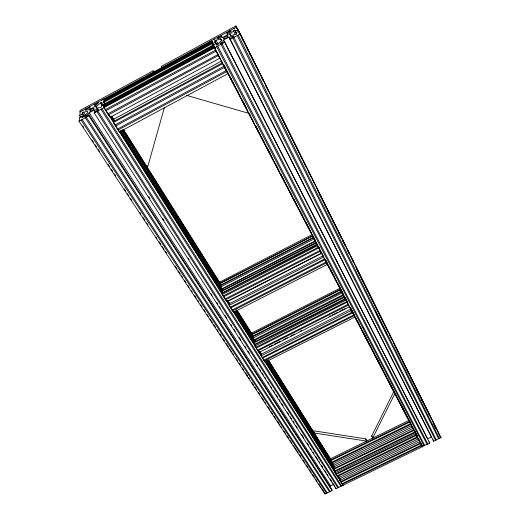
<?xml version="1.0" encoding="UTF-8"?>
<svg xmlns="http://www.w3.org/2000/svg" width="520" height="520" viewBox="0 0 520 520"><rect width="100%" height="100%" fill="white"/><g stroke="black" fill="none" stroke-linecap="round" stroke-linejoin="round"><path stroke-width="0.78" d="M257.667 350.304L258.947 352.482L349.421 306.852L346.665 301.548L255.749 347.353M104.156 104.059C103.409 105.567 104.072 106.067 104.02 104.13M104.228 98.761C103.487 100.028 104.15 100.49 104.098 98.833M215.547 50.148L214.123 47.32L103.981 106.906L103.968 107.673L105.287 109.752L215.547 50.148L219.745 58.208L110.097 117.351L105.287 109.752M104.273 107.088L104 105.404L213.59 46.098L213.135 45.065L101.498 105.495L101.465 106.958L100.256 107.614L96.135 108.362L96.213 106.522L101.576 102.167L101.543 103.597L102.414 104.969M105.047 103.545L104.182 102.174L104.195 101.276L104.046 102.245L104.871 103.545M104.384 101.627L104.085 99.898L211.633 41.633L211.25 40.762M422.376 446.758L421.486 444.945L422.376 446.758L335.959 488.67L94.211 112.944L94.257 111.963L98.352 109.746L98.365 109.317L94.218 110.058L89.18 112.788L84.838 117.059L88.92 114.849L331.591 489.001L332.098 490.549L330.239 491.446L86.275 117.195L82.108 119.496L327.217 492.915L330.239 491.446M95.459 106.262L94.588 104.897L94.627 103.961M332.098 490.549L88.862 115.843L88.92 114.849M90.695 109.766L89.375 107.718L89.434 106.776L90.747 108.823M327.217 492.915L324.974 494L79.008 121.173C79.586 119.502 79.781 118.755 79.352 117.481L81.991 116.058L81.861 117.572L83.064 116.916L87.341 113.12L87.471 111.26L82.284 112.619L82.154 114.101L83.928 116.818M340.704 481.559L420.42 443.001L421.551 445.068L342.037 483.737L340.834 481.702M80.867 117.552L79.534 115.518C80.314 113.263 80.061 113.035 80.002 110.481L153.147 70.831L153.946 72.222M117.793 129.311L119.373 132.002L227.844 73.73L223.977 66.306L114.985 124.976M232.115 310.05L326.06 262.054L327.294 264.427L233.5 312.286L232.174 310.043M337.103 475.839L417.235 436.891L418.269 438.88L338.26 477.769L337.233 476.008M107.919 113.815L217.886 54.607L218.355 55.543L108.505 114.842M225.108 298.948L319.995 250.413L320.392 251.199L225.569 299.761L226.727 301.587L321.406 253.136L320.82 251.908M223.21 295.99L318.331 247.234L321.406 253.136M340.847 486.304L100.984 109.284L214.396 47.938M102.174 99.873L101.251 100.464M98.105 102.076L97.136 102.603M86.931 108.134L85.963 108.66M326.495 493.266L81.107 120.035L82.108 119.496M82.875 110.331L81.907 110.858M164.405 107.491L147.485 167.589L147.31 165.925M94.211 112.944L97.78 110.968L338.546 487.416M432.965 439.822L433.706 441.272L435.604 440.349L232.869 37.947L240.409 33.865C239.226 33.105 239.018 32.578 238.836 31.155L236.106 32.63L236.737 33.761L235.495 34.431L230.555 35.594L229.808 34.184L234.663 30.076L236.828 34.086M234.383 28.275L233.363 28.782M395.057 393.276L372.665 438.146L371.735 435.929L394.017 391.151M416.156 434.558L417.293 437.008M329.921 487.156L330.675 485.856L333.593 484.438M422.156 445.354L422.481 446.713L424.255 445.484L429.754 443.183L429.019 441.734M435.5 427.954L433.784 423.911M415.226 432.484L414.954 431.788L415.207 432.211M415.103 432.614L414.154 430.528M433.706 441.272L229.814 38.623L234.033 36.341L233.85 36.01L228.891 37.173L223.691 39.988L219.947 43.531L220.109 43.875L224.315 41.6L429.754 443.183M104.37 100.087L103.681 101.426L212.147 42.802L211.783 41.893M104.241 105.463C103.961 106.684 103.434 106.763 104.104 107.595L343.096 485.212M161.609 67.665L161.35 66.385L235.853 26C236.802 28.216 236.431 28.652 237.998 29.705L235.287 31.18M424.769 445.601L217.731 46.137L214.533 47.866C214.604 46.443 214.299 45.955 213.272 44.993L215.995 43.518L216.736 44.961M416.8 434.876L414.193 430.079M324.688 492.726L324.974 494M420.901 443.241L421.96 444.957M79.866 111.963L236.483 27.092M104.085 99.554L211.51 41.353M89.375 107.718L85.384 109.876L85.352 110.305L89.382 109.57L94.367 106.873L98.585 102.726L94.588 104.897M214.103 46.339C212.485 44.986 212.453 40.229 212.602 43.459L215.306 41.997L214.78 40.846L216.002 40.183L220.792 39.065L221.54 40.508M104.065 100.997L212.024 42.523M79.534 115.518L82.154 114.101M101.543 103.597L212.466 43.537L212.219 42.945M104.007 105.047L213.46 45.812M103.981 106.548L213.993 47.027L213.59 46.098M79.008 121.173L81.107 120.035M86.288 117.234L88.862 115.843M97.799 111.007L100.984 109.284M217.731 46.137L222.04 43.803L427.856 444.106M222.04 43.803L224.692 42.367L224.315 41.6M232.869 37.947L230.211 39.384L229.814 38.623M105.911 110.734L216.093 51.194M113.386 122.544L222.619 63.707L222.248 62.881L113.367 121.537L113.386 122.544L114.953 125.028M226.207 70.59L117.494 129.038L115.564 125.99L224.523 67.359M118.099 129.994L226.733 71.598M212.771 43.44C211.439 41.36 212.199 40.131 212.16 42.452M312.221 234.54L219.408 282.282L219.83 283.621M219.642 283.289L312.767 235.677M313.521 237.283L220.109 285.298L219.758 283.764L312.858 235.892L313.839 237.906M220.519 287.027L220.227 285.779L313.729 237.725L314.269 238.856L220.519 287.027L221.715 288.932L315.322 240.864M221.124 289.64L315.4 241.234L316.297 243.081L221.533 291.408L222.183 293.54M315.952 242.392L221.422 290.914L221.696 291.467M221.904 292.988L316.849 244.276L316.167 242.84M223.223 296.056L222.02 293.488L317.194 244.972L316.849 244.276M222.268 294.541L317.519 245.687L317.064 244.732M225.121 299.046L223.678 296.771L318.747 248.047M228.8 304.018L322.901 255.899L326.099 262.139M323.486 257.133L229.125 305.377L230.275 307.19L324.486 259.044M232.128 310.115L230.718 307.892L324.87 259.786M232.57 310.817L326.482 262.88M340.158 288.164L251.394 333.157L251.817 334.731L340.853 289.614L340.632 289.146L251.68 334.224M252.395 336.85L252.252 336.343L341.575 291.103L341.9 291.772L252.395 336.85L252.753 338.169L253.838 339.898L343.337 294.613L325.377 260.084M252.753 338.169L342.381 292.793M253.858 342.264L344.201 296.575L343.61 295.341L253.5 340.925L254.163 342.934M254.748 345.059L254 342.784L344.546 297.258M254.449 344.448L345.169 298.591L344.435 297.057M255.769 347.457L254.592 344.975L345.514 299.28M254.898 346.086L345.897 300.105L345.404 299.078M348.107 304.324L257.485 350.168L256.178 348.107L347.009 302.244M257.894 350.818L348.504 305.097M269.269 346.84L272.877 345.02M274.32 344.292L280.092 341.38M283.699 339.56L287.307 337.74M290.914 335.92L294.528 334.106M300.3 331.195L301.743 330.467M329.16 316.635L330.603 315.906M332.046 315.178L337.818 312.267M339.261 311.538L345.033 308.627M352.216 312.214L350.675 309.159L260.728 354.497L262.164 357.559L352.17 312.117L354.763 317.096L265.089 362.193L263.913 360.172M261.118 355.914L351.306 310.479L350.675 309.159M353.678 315.022L263.848 360.224L262.567 358.196L352.567 312.891M264.251 360.854L354.029 315.692M330.993 460.428L330.766 459.966L409.584 421.466L409.857 422.012L330.954 460.519L331.832 462.943L410.982 424.313L409.838 421.993M331.591 462.345L410.657 423.657M412.308 426.946L333.067 465.595L332.221 464.256L411.58 425.542M334.022 469.326L333.736 468.702L413.641 429.767L413.972 430.43M413.907 430.3L415.025 432.569L334.737 471.64L333.925 469.268L413.966 430.411M334.542 471.075L414.746 432.016M416.15 434.811L335.81 473.902L335.147 472.843L415.565 433.7L416.286 435.058M335.81 473.902L336.128 474.403L416.423 435.338L416.332 434.434M337.447 476.489L417.567 437.535M340.737 481.683L339.937 480.415L419.725 441.668L420.42 443.001M341.049 482.176L420.687 443.521L421.544 445.159M342.037 483.737L342.349 484.231L421.818 445.679M435.604 440.349L438.913 438.38L440.993 437.729L239.909 33.007M434.766 426.134L435.74 427.746M439.855 436.521C440.122 434.726 438.113 434.343 438.217 432.451M420.537 442.754L420.94 442.715M440.187 436.663L440.993 437.729M365.703 438.874L313.56 430.781L314.301 433.037L366.613 441.103L365.703 438.874L366.918 440.979M217.692 37.323L218.667 36.745M213.519 39.585L214.487 39.013M186.446 95.335L248.528 113.256M101.985 108.739L341.575 485.953M104.215 107.231L103.981 106.906M238.199 35.016L439.439 438.49M229.177 31.051L230.178 30.511M223.327 296.056L223.678 296.771M115.174 125.177L115.564 125.99M82.654 125.801L83.551 127.16M92.047 140.049L93.392 142.084M95.18 144.794L96.519 146.828M98.306 149.546L99.651 151.58M108.147 164.47L109.486 166.504M111.28 169.214L112.619 171.249M114.406 173.966L115.752 176M124.248 188.89L125.587 190.925M127.374 193.635L128.72 195.669M130.507 198.386L131.846 200.421M139.899 212.628L140.79 213.987M143.026 217.38L144.82 220.09M146.608 222.8L147.947 224.842M156 237.049L156.891 238.407M159.126 241.8L160.914 244.511M162.26 246.545L164.047 249.256M165.386 251.297L166.732 253.331M175.227 266.214L177.014 268.931M178.36 270.966L180.147 273.676M181.487 275.711L182.383 277.069M184.619 280.462L185.958 282.497M187.746 285.207L189.092 287.248M191.328 290.635L192.218 291.993M194.454 295.386L196.248 298.096M197.587 300.131L198.484 301.49M200.72 304.882L202.059 306.917M203.847 309.627L205.192 311.662M206.98 314.379L208.319 316.413M210.106 319.124L212.342 322.517M213.688 324.552L215.475 327.269M216.814 329.303L218.16 331.338M219.947 334.048L221.286 336.082M223.08 338.8L224.419 340.834M226.207 343.544L228.442 346.938M229.339 348.296L231.576 351.689M232.466 353.041L233.363 354.4M236.047 358.469L237.386 360.503M239.174 363.22L240.519 365.255M242.307 367.965L243.646 370M245.44 372.716L247.676 376.103M248.567 377.462L249.464 378.82M251.7 382.213L253.487 384.924M254.826 386.958L256.62 389.675M258.408 392.385L259.747 394.42M261.534 397.137L263.77 400.524M264.667 401.882L265.564 403.24M267.8 406.634L269.588 409.344M270.927 411.379L272.714 414.089M274.06 416.13L275.847 418.841M277.186 420.875L279.87 424.944M280.767 426.303L281.658 427.661M283.894 431.048L285.688 433.765M287.027 435.799L288.815 438.51M290.16 440.544L291.947 443.261M293.286 445.296L298.207 452.757M299.546 454.792L300.892 456.826M303.127 460.219L304.915 462.93M306.254 464.965L308.048 467.682M309.387 469.716L311.175 472.426M312.52 474.461L314.308 477.178M315.647 479.213L316.986 481.247M318.78 483.957L321.016 487.351M321.906 488.709L324.142 492.102M81.991 116.058L82.875 117.409M83.466 111.976L85.683 115.382M82.284 112.619L84.5 116.019M85.287 117.773L329.511 491.803M89.18 112.788L330.675 485.856M94.218 110.058L95.537 112.106M148.733 196.697L150.053 198.75M162.792 218.569L164.112 220.617M188.272 258.2L189.156 259.571M211.12 293.735L211.998 295.106M216.833 302.62L217.711 303.986M219.466 306.722L220.344 308.087M225.18 315.608L226.935 318.338M230.886 324.493L231.77 325.858M233.968 329.271L235.281 331.325M239.239 337.474L240.994 340.21M244.946 346.359L245.823 347.724M248.02 351.143L249.34 353.191M253.734 360.022L255.054 362.076M256.373 364.124L257.686 366.178M259.447 368.907L260.761 370.962M262.08 373.009L263.4 375.057M264.719 377.111L265.596 378.476M267.793 381.894L269.113 383.942M270.426 385.996L271.745 388.043M273.5 390.78L274.82 392.828M276.139 394.875L277.459 396.929M279.214 399.659L280.092 401.031M281.853 403.76L283.166 405.808M287.56 412.646L288.88 414.694M290.199 416.748L291.519 418.795M293.274 421.531L294.151 422.897M295.913 425.626L297.226 427.681M301.62 434.512L303.817 437.931M307.333 443.397L308.653 445.445M310.408 448.182L311.285 449.547M313.04 452.283L313.924 453.648M315.679 456.378L317.876 459.797M318.753 461.162L319.631 462.534M321.392 465.263L322.706 467.318M324.467 470.048L326.222 472.784M327.1 474.149L327.977 475.514M330.174 478.933L331.936 481.663M332.813 483.035L334.568 485.765M96.791 111.553L337.825 487.767M96.213 106.522L97.52 108.576M110.63 116.773L113.672 121.576M119.749 131.19L222.216 293.235M226.993 300.788L229.6 304.909M233.942 311.772L255.216 345.416M259.123 351.598L261.293 355.03M265.636 361.894L335.101 471.757M338.579 477.25L339.879 479.31M110.188 116.434L113.659 121.921M119.73 131.521L222.099 293.358M226.869 300.905L229.469 305.019M233.805 311.877L255.06 345.475M255.931 346.847L256.796 348.218M259.402 352.339L261.137 355.082M265.473 361.94L334.874 471.66M338.344 477.146L339.644 479.2M336.128 474.403L337.135 475.988M342.349 484.231L342.999 485.257M100.386 102.81L102.128 105.553M122.369 130.137L220.61 286.15M221.91 288.21L222.775 289.582M236.191 310.889L253.065 337.695M253.929 339.066L255.229 341.126M267.345 360.373L334.425 466.895M121.927 130.338L222.365 289.725M235.787 311.019L254.404 340.561M266.955 360.484L334.054 466.966M111.95 116.415L114.12 119.847M121.049 130.832L221.572 290.108M235.001 311.389L254.066 341.601M266.201 360.822L334.224 468.604M111.072 115.953L114.108 120.757M120.608 131.053L222.469 292.325M227.669 300.56L229.405 303.303M234.605 311.538L254.54 343.109M260.175 352.034L261.476 354.088M265.811 360.951L334.724 470.067M339.06 476.931L340.36 478.991M111.078 116.317L114.114 121.121M120.185 130.734L222.131 292.103M227.767 301.028L229.502 303.771M234.273 311.324L254.664 343.603M259.87 351.839L261.17 353.899M265.941 361.452L335.348 471.315M338.819 476.814L340.125 478.875M123.656 129.675L220.363 283.556M237.205 310.349L251.882 333.71M268.288 359.814L330.889 459.426M123.247 129.747L220.123 283.81M236.561 309.946L252.564 335.4M268.132 360.159L331.708 461.266M123.227 130.052L220.87 285.292M236.425 310.024L252.408 335.439M267.963 360.165L331.474 461.143M122.356 129.773L220.948 286.383M236.08 310.427L252.947 337.214M254.241 339.274L255.106 340.646M267.651 360.568L332.507 463.6M333.372 464.971L334.672 467.031M347.555 302.978L347.048 302.166L347.334 302.757M345.93 299.949L346.45 300.788L345.28 298.35M319.683 249.516L318.949 248.281L319.215 248.833M212.908 43.959L212.375 42.919M161.35 66.385L162.142 67.782M371.735 435.929L372.938 438.035M217.36 53.411L218.725 55.868M346.665 301.548L345.897 300.105M262.34 357.688L262.567 358.196M318.89 247.754L319.488 248.885M215.046 48.074L214.773 47.541M214.194 47.463L214.357 47.755L213.993 47.027M227.331 72.605L227.844 73.73M413.16 382.603L413.901 384M436.013 428.272L436.728 429.624L432.393 420.894M420.44 442.8L420.57 443.079M415.006 432.556L415.565 433.7M224.153 65.332L224.9 66.775M230.399 77.279L231.66 79.742M237.146 90.24L238.414 92.71M243.9 103.201L245.174 105.677M249.151 113.276L250.413 115.609M255.678 125.853L257.179 128.733M261.905 137.761L263.939 141.7M268.281 150.001L270.692 154.667M275.574 164.034L277.453 167.635M280.826 174.122L281.58 175.565M282.913 178.081L284.206 180.603M287.56 186.927L288.334 188.533M290.212 192.133L290.959 193.577M293.592 198.614L295.094 201.5M296.966 205.101L297.719 206.544M299.969 210.867L302.413 215.52M306.351 223.113L309.166 228.482M325.299 259.441L327.373 263.458M330.746 269.945L334.126 276.425M337.506 282.913L340.886 289.393M345.761 298.76L347.802 302.64M350.805 308.399L354.022 314.613M356.272 318.936L359.613 325.24M360.399 326.859L361.679 329.277M362.993 331.721L366.366 338.201M367.159 339.826L367.906 341.269M369.746 344.688L373.12 351.169M373.913 352.794L374.666 354.237M375.934 356.642L379.88 364.137M382.168 368.647L386.633 377.104M387.94 379.678L391.313 386.159M391.553 386.659L392.308 388.096M393.185 389.76L393.939 391.203M394.179 391.697L398.067 399.12M398.307 399.626L399.061 401.063M399.938 402.721L400.693 404.157M400.94 404.664L404.813 412.081M405.067 412.594L406.946 416.195M407.693 417.638L409.949 421.96M223.847 65.046L229.099 75.12M229.847 76.564L233.227 83.038M233.519 83.447L235.846 88.075M236.139 88.484L239.974 95.992M241.846 99.587L242.6 101.03M242.886 101.433L246.779 108.947M248.599 112.541L253.533 121.901M255.346 125.496L258.719 131.97M258.999 132.359L260.28 134.856M260.969 136.285L265.473 144.917M265.746 145.308L272.22 157.872M274.092 161.473L278.967 170.827M280.846 174.421L285.779 183.794M286.468 185.218L292.533 196.749M293.215 198.166L297.719 206.804M298.467 208.24L304.467 219.758M305.286 221.221L306.033 222.658M306.221 222.983L311.214 232.707M311.968 234.15L315.341 240.624M318.962 247.442L319.716 248.879M325.332 259.668L329.966 268.684M330.714 270.127L336.713 281.639M337.46 283.075L343.46 294.593M344.962 297.466L347.659 302.549M350.584 308.262L354.036 314.782M355.16 316.947L355.907 318.383M356.213 319.059L362.213 330.57M362.434 330.876L368.959 343.519M369.181 343.818L387.173 378.346M387.406 378.84L412.081 426.27M414.128 430.125L417.411 436.416M214.773 47.866L215.52 49.309M217.561 53.235L218.238 54.535M223.769 65.136L229.021 75.205M229.769 76.641L247.767 111.176M248.514 112.612L254.514 124.124M255.261 125.56L280.007 173.043M280.761 174.48L315.627 241.378M318.962 247.585L319.592 248.787M344.871 297.492L347.497 302.53M350.5 308.282L353.873 314.756M354.998 316.914L413.107 428.415M414.219 430.385L417.235 436.332M212.466 43.537L215.631 49.829M217.477 53.222L222.385 62.79M223.516 64.948L317.33 244.907M318.767 247.54L323.329 256.425M325.143 259.772L347.724 303.212M349.603 306.813L354.029 315.192M354.776 316.628L417.43 436.82M418.269 438.542L419.4 440.7M420.147 442.137L421.649 445.016M214.26 47.242L422.481 446.713M222.619 63.707L224.425 67.047L223.555 65.28M317.519 245.687L318.357 247.286M216.703 46.69L424.034 445.959M344.201 296.575L344.532 297.239M345.169 298.591L345.507 299.26M216.002 40.183L218.238 44.505M214.78 40.846L217.029 45.175M363.084 327.281L363.831 328.725M225.355 68.159L224.471 66.255M221.006 44.363L427.115 444.464M233.175 58.441L233.916 59.891M336.232 259.961L337.344 262.125M348.056 283.075L348.797 284.518M222.339 37.524L221.24 35.354L221.598 36.081L217.49 38.305L217.646 38.636L222.463 37.498L227.604 34.71L231.264 31.259L231.088 30.94L226.974 33.169L226.597 32.448L228.066 35.347M223.691 39.988L427.648 438.769L431.373 436.956L228.891 37.173M347.373 302.393L346.528 300.781L347.613 302.868M346.574 300.495L346.385 300.118M229.808 34.184L230.536 35.633M412.217 426.679L413.179 428.584M418.191 438.497L419.153 440.401M350.636 308.88L352.047 311.675M349.362 306.442L351.825 311.317M323.128 256.211L321.672 253.338L228.092 301.23L229.45 304.115M233.909 37.382L436.345 439.985M214.799 47.749L215.488 49.12M223.594 65.221L224.998 68.01M214.721 47.723L215.417 49.114M222.157 62.498L221.455 61.113L113.269 119.424L114.237 121.517M233.441 30.739L235.255 34.372M319.456 248.963L318.877 247.793M375.349 311.337L386.958 334.588M234.663 30.076L236.477 33.703M237.192 35.607L438.698 438.848M238.836 31.155L439.218 434.356M237.601 29.016L240.169 34.073M240.89 35.523L256.392 66.833M257.153 68.243L260.007 74.107M260.761 75.517L263.62 81.38M265.46 84.968L268.353 90.785M270.159 94.419L271.967 98.059M273.774 101.692L275.581 105.326M278.467 111.144L279.188 112.599M279.916 114.056L299.039 152.646M299.786 154.044L302.653 159.919M303.401 161.317L306.267 167.193M308.094 170.768L310.986 176.586M312.793 180.219L314.6 183.859M316.407 187.493L341.685 238.466M342.42 239.844L345.3 245.733M347.12 249.294L348.913 253.006M350.734 256.568L353.62 262.386M355.426 266.019L384.332 324.188M385.06 325.644L387.946 331.546M389.753 335.094L391.56 338.819M393.367 342.368L426.972 409.994M427.694 411.444L430.586 417.261M236.808 27.645L255.866 65.819M256.1 66.417L256.822 67.873M257.673 69.453L259.48 73.086M261.287 76.719L263.094 80.353M265.98 86.164L266.702 87.62M279.344 113.055L294.873 144.306M295.1 144.892L295.828 146.347M296.68 147.94L298.486 151.573M300.293 155.207L302.101 158.841M303.407 161.603L304.128 163.059M304.986 164.658L305.708 166.114M308.601 171.925L309.322 173.381M313.293 181.376L314.022 182.826M317.798 190.6L333.885 222.8M334.106 223.366L337.493 230.067M338.774 232.791L341.107 237.334M342.413 240.078L343.135 241.534M344 243.145L345.8 246.779M347.607 250.419L349.414 254.053M352.307 259.864L353.028 261.32M356.856 269.139L381.199 318.006M381.413 318.552L384.813 325.273M385.053 325.904L385.775 327.36M386.113 327.997L388.421 332.54M389.721 335.263L390.442 336.713M391.313 338.357L392.035 339.807M394.927 345.625L420.206 396.494M420.42 397.026L423.82 403.767M425.113 406.471L427.434 411.034M428.727 413.738L429.449 415.188M430.32 416.845L431.041 418.301M235.853 26L238.745 31.818M241.54 37.258L242.261 38.714M242.593 39.377L243.308 40.82M247.26 48.776L247.982 50.219M249.847 53.97L250.569 55.425M280.54 115.72L282.347 119.353M285.233 125.164L285.954 126.62M288.847 132.431L289.569 133.881M319.54 194.181L321.347 197.815M324.233 203.625L326.04 207.259M327.847 210.893L329.654 214.519M332.54 220.337L333.262 221.786M357.097 269.737L357.819 271.187M358.54 272.642L361.433 278.454M363.24 282.087L365.04 285.721M366.847 289.347L368.654 292.981M371.54 298.792L373.347 302.425M376.24 308.236L376.961 309.692M379.847 315.503L380.569 316.959M396.097 348.192L401.518 359.093M402.24 360.542L405.125 366.36M405.847 367.809L408.74 373.62M410.547 377.254L412.347 380.887M415.24 386.698L415.961 388.154M416.774 389.786L418.568 393.4M418.847 393.965L419.569 395.415M421.441 399.178L422.162 400.628M423.547 403.41L424.268 404.859M319.105 247.761L319.449 248.424M415.805 433.342L417.43 436.651M419.725 441.668L419.01 440.213L339.411 478.887L339.937 480.415M409.584 421.466L409.045 420.368L330.369 458.809L330.766 459.966M413.641 429.767L412.971 428.389L333.242 467.253L333.736 468.702M225.407 299.351L225.569 299.761M220.792 39.065L221.488 40.502L217.763 44.025L216.528 44.694L215.995 43.518M350.571 308.412L351.169 309.654M352.424 312.247L353.769 315.036M351.494 310.466L352.456 312.468M344.877 297.824L345.507 299.137M325.111 259.864L327.294 264.427M339.235 477.666L339.84 478.94M254.078 339.268L254.742 340.665M260.221 352.268L261.209 354.367M226.453 70.609L227.403 72.742M223.769 65.039L224.322 66.287M225.056 67.931L225.622 69.206M219.388 57.389L219.745 58.208M214.578 47.84L215.105 49.036M211.386 40.69L211.64 41.275M331.74 462.826L332.221 464.256M334.737 471.64L335.147 472.843M335.446 487.13L335.959 488.67M230.718 307.892L230.275 307.19M251.817 334.731L252.252 336.343M153.147 70.831L153.368 72.13M416.513 435.149L414.895 431.938L416.513 435.149M224.822 38.467A2.529 0.683 -28.6 0 0 227.883 36.134A2.529 0.683 -28.6 0 0 224.276 37.414A2.529 0.683 -28.6 0 0 224.822 38.467M90.675 111.078A2.49 0.663 -31.2 0 0 93.945 108.648A2.49 0.663 -31.2 0 0 90.74 109.72A2.49 0.663 -31.2 0 0 90.675 111.078"/></g></svg>
